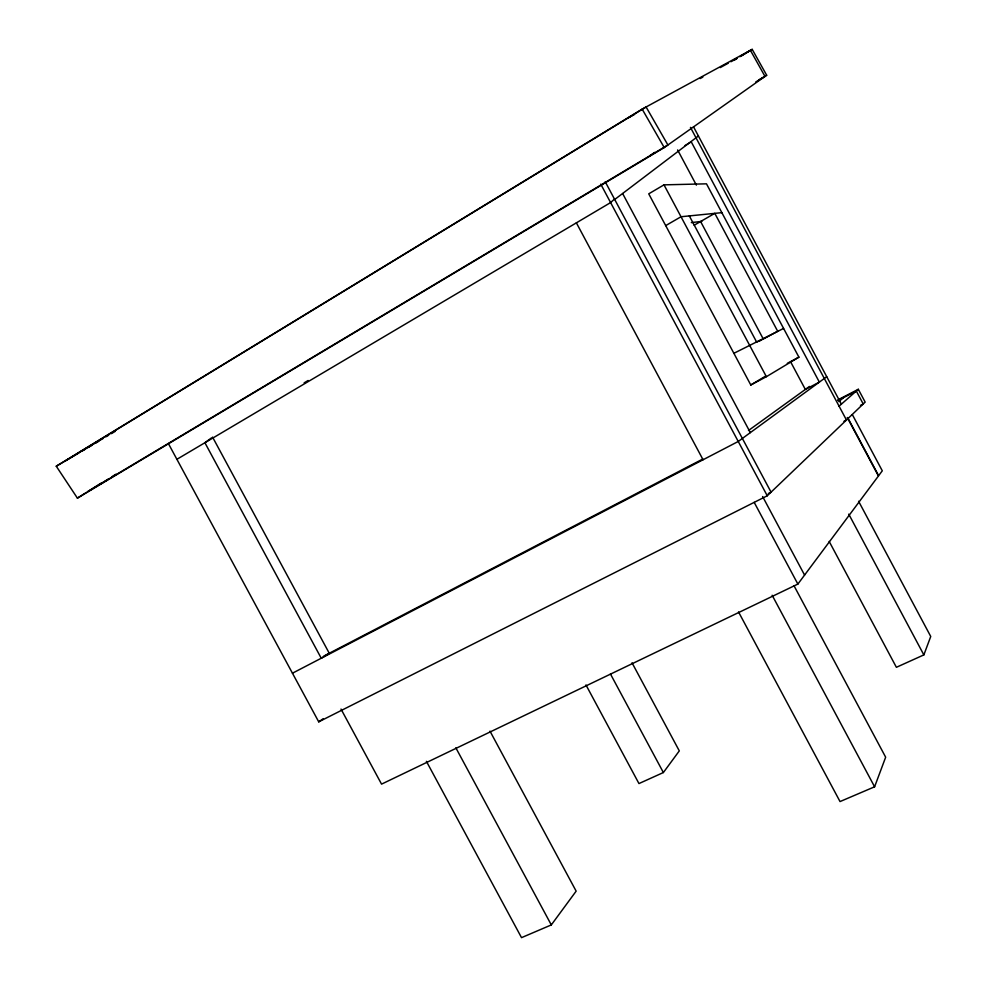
<?xml version="1.0" encoding="UTF-8"?>
<svg xmlns="http://www.w3.org/2000/svg" width="987" height="987" viewBox="0 0 987 987"><rect width="100%" height="100%" fill="white"/><g stroke="black" fill="none" stroke-linecap="round" stroke-linejoin="round"><path stroke-width="1.48" d="M738.535 611.952L840.036 801.567L874.605 786.799L885.66 757.202L794.054 585.834M829.179 541.431L896.393 667.298L923.857 654.899L930.741 636.479L858.591 501.248M426.396 761.322L521.518 937.65L551.314 924.918L576.149 891.138L489.984 731.145M585.957 684.929L638.959 783.567L663.375 772.537L679.303 750.885L632.025 662.795M341.008 709.061L381.55 784.134L797.866 584.082L878.442 475.981L847.265 417.501M698.401 135.984L614.704 199.497M168.345 443.484L318.727 721.842L767.257 495.782L865.167 402.116L858.32 389.285L837.852 399.883M614.482 199.066L610.608 202.582L176.895 459.313M839.073 406.175L858.32 389.285M838.827 401.635L843.354 397.749M211.465 437.907L204.901 442.731L321.244 658.23L329.263 653.271L212.563 437.093M826.724 376.713L738.239 441.473L292.448 673.208M748.467 430.517L809.5 386.448M664.239 147.569L766.677 75.234L752.193 49.35L642.155 109.113L56.259 466.209L77.405 498.139L664.239 147.569L642.155 109.113M649.643 155.897L654.652 152.393M318.727 721.842L323.28 718.659M100.329 484.099L108.101 479.151M111.987 476.684L115.874 474.216M77.405 498.139L86.572 492.316M87.88 491.489L100.859 483.248M65.685 460.695L646.09 106.978L667.903 144.99L87.831 491.563M734.612 59.923L737.252 58.319M739.88 56.715L750.404 50.325L764.999 76.418L755.758 81.958M741.681 55.741L752.193 49.35M758.756 79.984L766.677 75.234M766.381 376.701L798.902 357.158L706.482 183.829L663.992 184.853L648.73 193.834L750.786 384.979L766.381 376.701L663.992 184.853M750.786 384.979L765.135 376.405M685.052 145.521L691.245 141.832L819.358 382.117L805.343 389.446L790.92 362.389M304.144 382.857L308.117 380.501M79.416 452.33L96.689 442.213M99.354 440.658L103.339 438.327M106.004 436.772L108.656 435.218M111.321 433.663L115.306 431.319M56.259 466.209L78.948 452.934M81.6 451.38L85.573 449.048M88.225 447.493L92.198 445.162M96.171 442.842L98.823 441.288M665.694 225.616L681.018 216.745L721.842 212.649M694.182 225.221L714.798 213.352L777.694 331.274L763.296 339.047L700.597 221.52M627.843 118.095L634.542 114.43M700.153 78.565L702.83 77.109M720.239 67.597L728.27 63.205M730.948 61.737L736.314 58.813M733.872 353.309L783.592 328.437M759.336 341.046L761.939 339.651M787.293 363.339L798.902 357.158M323.822 656.096L702.707 459.078M837.889 400.574L856.321 391.037L863.218 403.979L860.479 405.386M843.934 421.301L846.451 420.018L690.456 127.372M768.305 493.537L771.057 492.143L605.216 181.731M756.301 342.304L761.853 339.614M691.307 222.618L701.856 221.384M455.846 747.825L551.314 924.918M610.447 673.985L663.375 772.537M622.624 193.526L750.342 432.614M600.762 184.15L767.257 495.782M762.618 496.535L804.578 575.076M754.191 502.358L797.866 584.082M576.371 222.84L703.065 459.757M772.155 595.26L874.605 786.799M852.373 414.663L882.292 470.811L878.64 475.709L848.215 418.636M693.503 126.78L841.368 404.164M677.613 149.938L696.378 185.124M848.758 514.141L923.857 654.899M689.321 215.919L756.363 341.551"/></g></svg>
